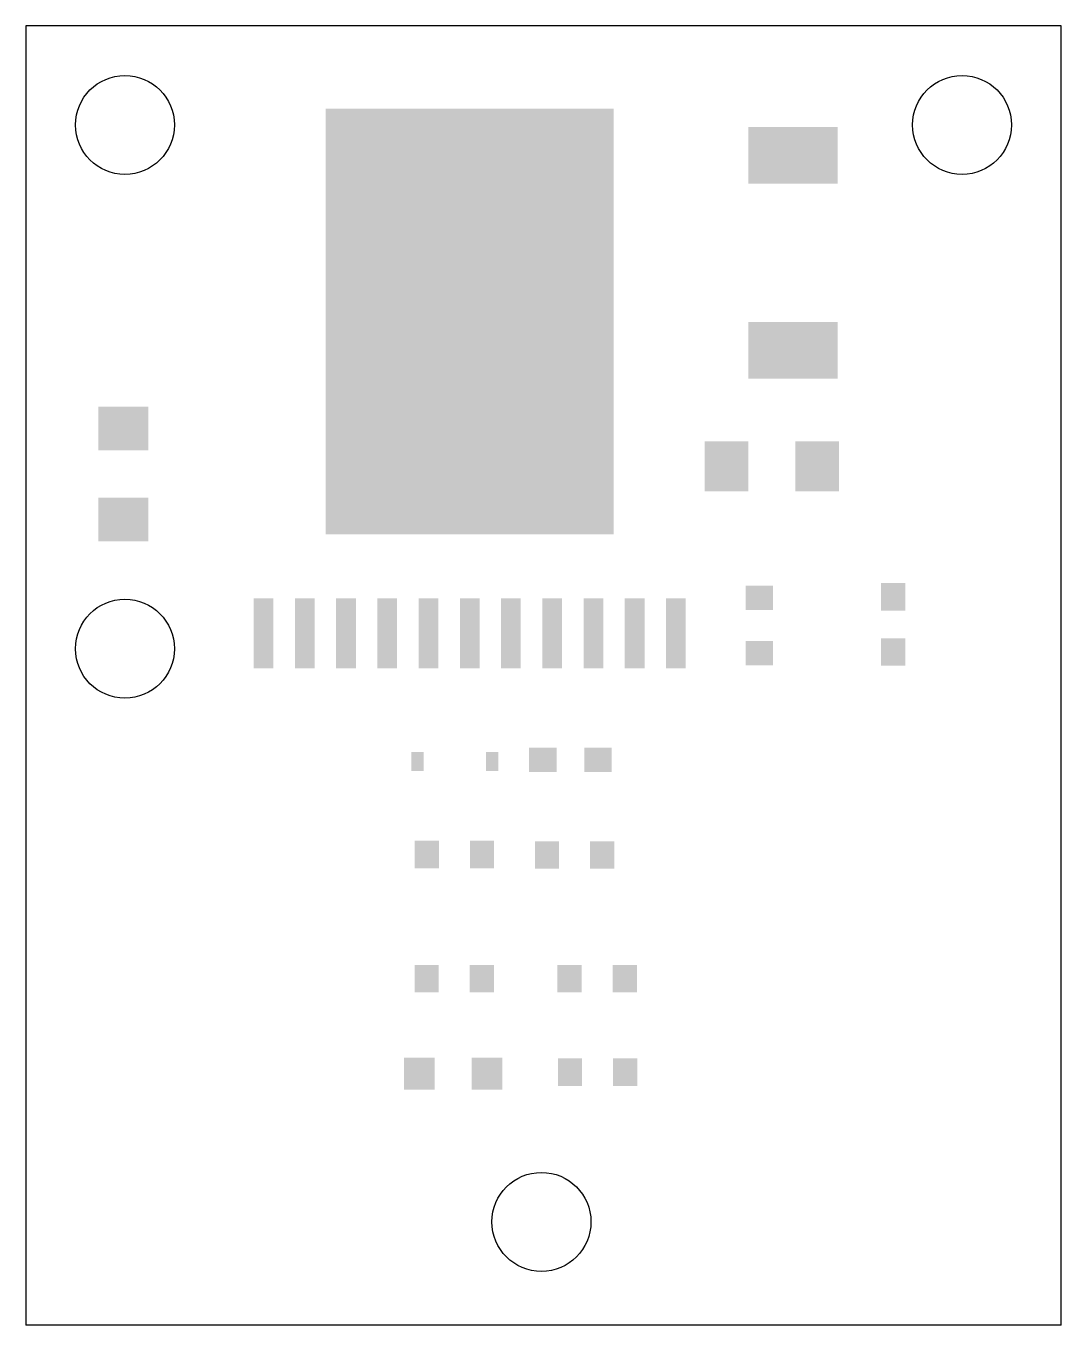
# Model space of a CAD drawing. Extents: x 0 to 1.25, y 0 to 1.57.
import ezdxf

# ---------------------------------------------------------------- set-up
doc = ezdxf.new("R2010")
doc.units = 0
doc.layers.add('20', color=178, linetype='CONTINUOUS')
doc.layers.add('31', color=251, linetype='CONTINUOUS')

# ---------------------------------------------------------------- blocks, each defined once
blk = doc.blocks.new('RECT')
blk.add_solid([(-0.5, -0.5), (0.5, -0.5), (-0.5, 0.5), (0.5, 0.5)])

msp = doc.modelspace()

# ---------------------------------------------------------------- linework, layer by layer
at = {"layer": '20'}
for p, q in [((1.255, 1.575), (0, 1.575)), ((0, 1.575), (0, 0)), ((1.255, 0), (1.255, 1.575)), ((1.255, 0), (0, 0))]:
    msp.add_line(p, q, dxfattribs=at)
for centre in [(0.12, 1.455), (1.135, 1.455), (0.12, 0.82), (0.625, 0.125)]:
    msp.add_circle(centre, 0.06, dxfattribs=at)

# ---------------------------------------------------------------- block references
at = {"layer": '31'}
for p, xscale, yscale, rotation in [((0.538031, 1.216693), 0.516, 0.349, 90), ((0.93, 1.41811), 0.06874, 0.10811, 90), ((0.93, 1.18189), 0.06874, 0.10811, 90), ((0.118031, 1.086811), 0.052992, 0.060866, 90), ((0.849234, 1.04118), 0.052992, 0.060866, 180), ((0.959471, 1.04118), 0.052992, 0.060866, 180), ((0.118031, 0.976575), 0.052992, 0.060866, 90), ((1.051532, 0.882897), 0.033307, 0.02937, 270), ((0.889263, 0.881626), 0.02937, 0.033307, 90), ((0.889263, 0.814697), 0.02937, 0.033307, 90), ((1.051532, 0.815968), 0.033307, 0.02937, 270), ((0.474646, 0.683228), 0.014803, 0.022677, 180), ((0.565197, 0.683228), 0.014803, 0.022677, 180), ((0.626732, 0.685315), 0.033307, 0.02937, 180), ((0.693661, 0.685315), 0.033307, 0.02937, 180), ((0.631732, 0.569764), 0.02937, 0.033307, 180), ((0.698661, 0.569764), 0.02937, 0.033307, 180), ((0.485787, 0.419843), 0.02937, 0.033307, 180), ((0.552717, 0.419843), 0.02937, 0.033307, 180), ((0.659094, 0.419843), 0.02937, 0.033307, 180), ((0.726024, 0.419843), 0.02937, 0.033307, 180), ((0.476892, 0.304813), 0.037, 0.039, 180), ((0.558892, 0.304813), 0.037, 0.039, 180)]:
    msp.add_blockref('RECT', p, dxfattribs=dict(at, xscale=xscale, yscale=yscale, rotation=rotation))
for p, xscale, yscale in [((0.288031, 0.838693), 0.0239, 0.0849), ((0.338031, 0.838693), 0.0239, 0.0849), ((0.388031, 0.838693), 0.0239, 0.0849), ((0.438031, 0.838693), 0.0239, 0.0849), ((0.488031, 0.838693), 0.0239, 0.0849), ((0.538031, 0.838693), 0.0239, 0.0849), ((0.588031, 0.838693), 0.0239, 0.0849), ((0.638031, 0.838693), 0.0239, 0.0849), ((0.688031, 0.838693), 0.0239, 0.0849), ((0.738031, 0.838693), 0.0239, 0.0849), ((0.788031, 0.838693), 0.0239, 0.0849), ((0.485984, 0.570433), 0.02937, 0.033307), ((0.552913, 0.570433), 0.02937, 0.033307), ((0.659578, 0.306513), 0.02937, 0.033307), ((0.726508, 0.306513), 0.02937, 0.033307)]:
    msp.add_blockref('RECT', p, dxfattribs=dict(at, xscale=xscale, yscale=yscale))

doc.saveas('drawing.dxf')
